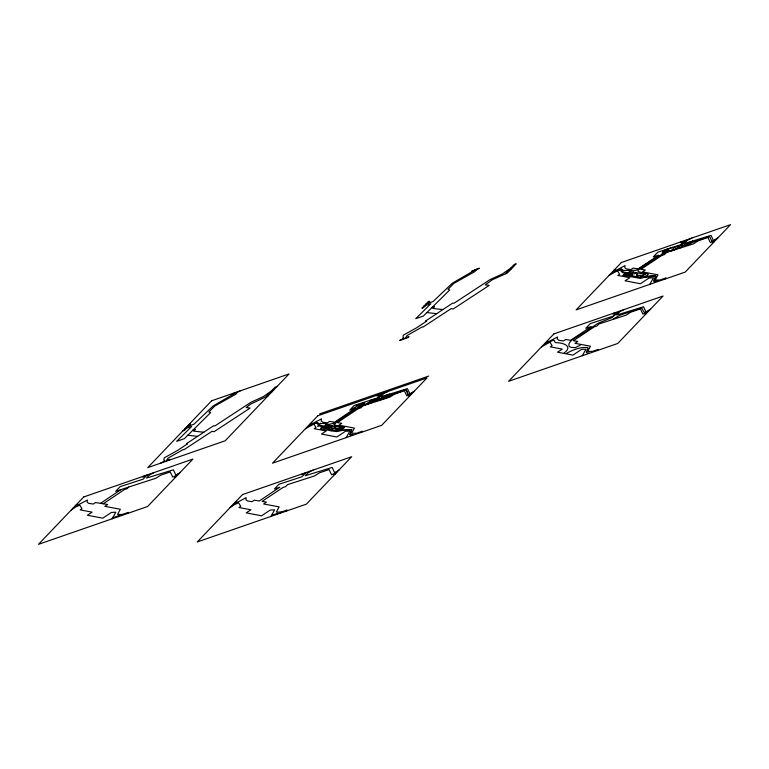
<?xml version="1.0" encoding="UTF-8"?>
<svg xmlns="http://www.w3.org/2000/svg" width="769" height="769" viewBox="0 0 769 769"><rect width="100%" height="100%" fill="white"/><g stroke="black" fill="none" stroke-linecap="round" stroke-linejoin="round"><path stroke-width="1.15" d="M635.521 276.532L636.617 276.225A17.754 4.172 -29.5 0 1 639.001 275.763L639.443 275.754A4.008 0.942 -29.5 0 1 639.683 275.773L640.019 275.898A62.116 14.601 -29.5 0 0 640.635 276.1L640.865 276.167A36.643 8.613 -29.5 0 0 641.135 276.234L644.768 276.878A26.348 6.19 -29.5 0 0 649.344 276.033L650.18 275.821A8.747 2.057 -29.5 0 1 650.959 275.658L651.122 275.629A11.285 2.653 -29.5 0 1 652.17 275.581L653.977 275.696A20.004 4.701 -29.5 0 0 654.525 275.677L655.217 275.619A6.431 1.509 -29.5 0 1 655.553 275.638L656.015 276.359L654.457 281.233A7.575 1.778 -29.5 0 0 655.121 281.329L656.515 281.118A12.919 3.038 -29.5 0 0 658.043 280.675A16.947 3.989 -29.5 0 1 657.072 281.002L654.15 281.656L653.477 280.954A35.422 8.334 -29.5 0 1 653.583 280.656L655.005 277.59A26.867 6.315 -29.5 0 0 655.159 277.128L655.275 276.59M636.742 274.764L636.674 275.215A4.633 1.086 -29.5 0 0 636.953 275.437L639.308 275.312A23.541 5.537 -29.5 0 1 640.567 275.36L640.731 275.379A13.804 3.249 -29.5 0 1 641.096 275.485L641.538 275.677A54.388 12.785 -29.5 0 0 642.048 275.888L645.008 276.446L647.287 275.389A3.153 0.74 -29.5 0 0 647.94 274.793A2.672 0.625 -29.5 0 0 648.161 274.504L648.152 274.091A8.603 2.019 -29.5 0 0 647.681 273.947L638.251 271.64L637.905 270.726A4.374 1.029 -29.5 0 1 638.799 269.756L663.657 253.261A19.033 4.479 -29.5 0 1 666.742 252.021L666.944 251.944A18.437 4.335 -29.5 0 1 670.145 250.982A24.416 5.739 -29.5 0 0 674.769 249.579L677.056 248.502A2.567 0.606 -29.5 0 0 677.585 248.195A2.999 0.702 -29.5 0 0 678.325 247.695L680.392 245.696A26.386 6.21 -29.5 0 1 681.526 244.532A29.059 6.834 -29.5 0 1 684.42 241.937L686.515 240.293M623.15 275.264L639.971 278.368A8.834 2.076 -29.5 0 0 640.798 278.282A10.199 2.403 -29.5 0 0 641.173 278.205L641.365 278.157A7.671 1.807 -29.5 0 0 641.904 278.013L642.74 277.753A10.468 2.461 -29.5 0 1 643.73 277.474A12.169 2.865 -29.5 0 1 644.134 277.388L644.278 277.359A6.267 1.471 -29.5 0 1 644.653 277.292L648.469 277.051A53.753 12.64 -29.5 0 0 650.661 276.773L651.843 276.561A34.615 8.142 -29.5 0 1 652.256 276.494L652.429 276.465A61.126 14.371 -29.5 0 1 653.304 276.35L655.025 276.273A4.499 1.057 -29.5 0 1 655.207 276.379A4.056 0.952 -29.5 0 1 655.275 276.542M166.133 461.256L167.959 458.218L183.205 449.557L183.926 449.73L212.071 431.294L214.022 431.717L250.127 408.06L246.167 407.522L250.204 404.35L268.275 395.679M405.234 338.581L407.061 335.544L422.306 326.883L423.027 327.056L451.172 308.619L453.124 309.042L489.219 285.386L485.268 284.847L492.141 279.868L507.377 273.005L516.191 263.786L514.23 264.459L510.751 268.102L502.407 273.956L490.161 279.541L454.027 303.246L452.768 303.034L425.459 321.096L426.593 321.173L416.567 327.815L403.254 335.226L403.004 337.495L403.908 337.822L402.408 339.562M112.111 518.815L115.85 512.202L111.361 512.462L102.786 518.171L87.406 515.24L92.145 512.154L80.13 509.876L81.947 508.703L79.813 505.175L72.997 508.203M270.899 516.432L274.629 509.828L270.15 510.087L261.575 515.797L246.186 512.865L250.934 509.78L238.919 507.502L240.735 506.329L238.601 502.801L231.777 505.819M237.083 392.526L235.862 394.209L214.859 405.994L208.899 412.021L210.639 412.626L184.32 438.695L176.639 441.358L191.741 426.411L184.935 428.718L186.463 428.189L184.358 430.39L182.83 430.919M476.174 269.852L474.963 271.534L453.96 283.319L448 289.346L449.74 289.951L423.421 316.021L415.741 318.683L430.842 303.736L424.036 306.043L425.565 305.514L423.45 307.715L421.921 308.244L428.102 301.784L429.631 301.256L427.526 303.457M163.307 462.236L164.806 460.496L163.903 460.17L164.153 457.901L177.466 450.49L187.492 443.848L186.358 443.771L213.667 425.709L214.926 425.92L251.069 402.216L263.315 396.631L271.649 390.777L275.129 387.134L277.09 386.461M382.106 393.92L381.116 395.199A5.575 1.307 -29.5 0 1 379.53 396.583L373.215 401.956L358.258 407.474A9.228 2.172 -29.5 0 0 356.22 408.627L350.626 412.357A35.278 8.296 -29.5 0 1 348.78 413.626L342.887 417.567A36.633 8.613 -29.5 0 0 341.369 418.576L335.236 423.094A6.902 1.625 -29.5 0 0 334.477 424.075L334.621 425.036L336.178 425.44A58.857 13.842 -29.5 0 1 336.966 425.622L337.706 425.834A74.785 17.581 -29.5 0 0 338.485 426.036L339.59 426.266A44.804 10.535 -29.5 0 1 340.321 426.478L341.205 426.795A19.283 4.537 -29.5 0 0 342.109 426.92L344.666 427.199L342.801 428.881A2.451 0.577 -29.5 0 1 341.244 429.583L334.89 428.593A61.77 14.524 -29.5 0 0 333.996 428.487L330.814 429.237M234.785 393.324L213.148 405.945L193.99 424.2L186.896 426.66M473.887 270.65L452.239 283.271L433.091 301.525L425.997 303.986M382.01 394.036L379.127 397.852A8.449 1.99 -29.5 0 0 378.992 398.246L378.973 398.477A33.769 7.94 -29.5 0 0 379.059 399.111L380.415 399.803L385.529 398.15A2.615 0.615 -29.5 0 0 387.009 397.304L388.412 396.419A3.605 0.846 -29.5 0 1 389.393 395.872L398.294 392.45M618.584 311.964L611.98 317.587L599.474 322.682A7.421 1.749 -29.5 0 0 597.83 323.489L590.602 328.084A85.84 20.186 -29.5 0 1 588.746 329.334C585.42 333.765 565.58 340.013 569.291 346.483A82.1 19.302 -29.5 0 0 571.156 347.377L575.375 347.626L580.595 344.964M318.145 426.084L317.674 426.257L318.116 426.007M328.171 425.593L328.671 425.401L328.219 425.661M331.679 426.276L332.179 426.084M333.89 426.478L333.727 426.584M331.948 429.208L331.477 429.371L331.92 429.131M351.75 408.743L352.26 408.55M358.441 406.676C367.524 404.504 366.073 398.775 358.815 406.349M368.293 403.408L373.167 401.735L375.628 399.361L370.35 401.072L367.976 403.36L368.764 403.148M372.109 402.168L371.629 402.331L372.071 402.091M374.926 401.283L375.426 401.091M381.462 399.159L385.077 397.823L387.249 395.622L383.356 396.871L380.982 399.159L382.049 398.957M384.26 396.448L384.769 396.246M384.856 398.082L385.317 397.823L384.904 398.15M74.641 507.627L71.354 509.924M74.651 506.473L77.938 504.176L76.294 504.743M176.178 475.646L172.746 477.078L170.276 471.964L160.779 475.136L155.79 478.289L128.721 487.037L127.173 488.651L124.318 489.632L103.277 503.782M188.424 426.132L190.529 423.93L189.001 424.459M143.707 476.155L142.813 477.088L147.312 474.906L143.14 479.164L120.137 486.642L115.648 491.343L128.721 487.037M160.49 463.217L164.268 461.227M150.666 473.742L146.514 478.087L173.371 469.821L175.793 474.934L177.514 474.242M154.271 472.493L149.772 474.675M168.949 460.285L169.911 459.276L167.094 460.247M233.17 393.324L232.373 394.161L235.948 392.363M118.051 516.749L119.195 515.547L113.264 517.604M237.438 391.844L236.65 392.68L240.216 390.883M121.233 515.643L122.386 514.442L128.327 512.385L127.173 513.586M266.314 396.362L269.784 392.728L271.755 392.046M233.43 505.252L230.133 507.55M233.43 504.089L236.727 501.801L235.083 502.368M475.05 269.688L471.474 271.486L479.318 268.208L475.742 269.996L476.54 269.169M302.496 473.781L301.602 474.713L306.1 472.531L301.929 476.79L278.926 484.268L274.437 488.969L279.81 487.2L259.297 500.975L254.279 500.177L252.078 501.676L247.56 500.994L245.926 499.783L246.195 497.649L235.083 503.522M377.781 394.978L376.887 395.91L380.453 394.67L377.214 397.996L354.211 405.465L349.722 410.165L355.095 408.397L334.582 422.171L329.565 421.374L327.363 422.873L322.836 422.2L321.211 420.979L321.48 418.855L310.368 424.719L312.012 422.998L310.368 423.565M309.446 471.368L305.303 475.703L332.16 467.446L334.582 472.56L336.303 471.868M313.05 470.119L308.552 472.301M388.335 391.315L383.837 393.497L380.588 396.91L407.445 388.643L409.867 393.757L414.356 391.123M346.185 437.638L349.914 431.024L345.435 431.284L336.86 436.994L321.471 434.062L326.219 430.976L314.204 428.698L316.021 427.526L313.887 423.998L305.418 428.746M505.416 273.687L508.886 270.054L510.847 269.371M276.84 514.374L277.984 513.173L272.043 515.23M280.022 513.269L281.175 512.067L287.116 510.01L285.962 511.212M361.247 432.409L362.391 431.207L356.46 433.264L351.616 433.264L354.394 428.073L338.908 425.18L341.744 423.306L337.351 422.614L358.085 408.781L360.94 407.801L362.785 405.859L389.854 397.112L394.853 393.968L404.35 390.787L406.82 395.9L410.242 394.468L408.877 395.91L410.233 395.429M665.387 249.771L680.786 244.725L684.035 241.399L680.459 242.639L681.353 241.706M613.854 313.108L612.96 314.04L616.527 312.8L613.287 316.117L590.284 323.595L585.795 328.296L591.169 326.527L570.656 340.302L565.638 339.504L563.437 341.003L558.909 340.321L557.285 339.11L557.554 336.976L546.442 342.849L548.086 341.128L546.442 341.696M691.917 238.044L687.419 240.226L684.16 243.638L711.017 235.372L713.44 240.486L717.929 237.852M624.409 309.446L619.91 311.628L616.661 315.04L643.518 306.773L645.941 311.887L650.43 309.253M649.757 284.367L653.496 277.753L649.007 278.013L640.433 283.723L625.053 280.791L629.792 277.705L617.776 275.427L619.593 274.254L617.459 270.726L608.99 275.475M582.258 355.768L585.988 349.155L581.508 349.414L572.934 355.124L557.544 352.192L562.293 349.107L550.277 346.829L552.094 345.656L549.96 342.128L541.491 346.877M664.82 279.137L665.973 277.936L660.033 279.993L655.188 279.993L657.966 274.802L642.48 271.909L645.326 270.034L640.923 269.342L661.657 255.51L664.512 254.529L666.367 252.588L693.436 243.84L698.425 240.697L707.922 237.515L710.393 242.629L713.824 241.197L712.45 242.639L713.815 242.158M597.321 350.539L598.465 349.337L592.534 351.395L587.689 351.395L590.467 346.204L574.981 343.31L577.817 341.436L573.424 340.734L594.158 326.912L597.013 325.931L598.859 323.989L625.928 315.242L630.926 312.089L640.423 308.917L642.894 314.031L646.316 312.599L644.951 314.031L646.306 313.56M661.965 253.328C672.058 250.857 668.857 245.801 662.436 253.088M668.29 249.473L668.184 249.56M352.221 409.098C356.903 405.003 375.128 399.88 356.537 408.522A5.373 1.259 -29.5 0 0 354.884 409.454L352.51 411.04M692.609 240.947L692.446 241.351A6.911 1.625 -29.5 0 1 692.542 241.629L691.716 242.562L688.505 243.552A25.204 5.931 -29.5 0 0 685.419 244.59L682.007 245.696A2.72 0.634 -29.5 0 1 681.776 245.503L682.353 244.484A7.507 1.769 -29.5 0 1 682.651 244.119L686.4 240.409M356.864 404.859L356.239 405.782L364.804 403.619L362.362 405.772L353.577 410.396A30.885 7.267 -29.5 0 1 352.048 411.444L350.568 412.444A59.674 14.034 -29.5 0 0 349.088 413.434L334.313 423.911A5.96 1.403 -29.5 0 0 333.938 424.68L335.505 425.42A54.926 12.919 -29.5 0 1 336.293 425.584L337.235 425.843A51.965 12.217 -29.5 0 0 337.976 426.007L339.062 426.18A65.471 15.399 -29.5 0 1 339.869 426.334L341.109 426.641A37.133 8.728 -29.5 0 0 341.878 426.757C346.886 427.304 340.321 430.794 338.168 429.025A79.861 18.783 -29.5 0 0 337.485 428.833L329.911 427.497L327.046 428.554M674.932 247.224C689.591 241.062 662.609 257.471 674.73 247.31M613.201 319.029L620.15 315.184L641.25 308.033A3.432 0.807 -29.5 0 1 641.702 307.965L644.259 312.493L647.546 311.724M355.172 407.58L355.432 407.589M389.729 394.103C387.845 394.459 377.387 398.996 384.365 397.333M320.692 423.21L320.558 423.123M332.727 426.237L330.651 427.16L327.296 427.141A77.707 18.273 -29.5 0 1 326.248 426.987C323.864 425.074 317.27 429.265 322.605 429.304A23.964 5.633 -29.5 0 1 323.461 429.39L324.71 429.698A51.158 12.025 -29.5 0 0 325.498 429.861L326.921 430.034A90.713 21.33 -29.5 0 1 328.017 430.198L330.872 430.775M351.769 411.617L351.145 412.049A44.727 10.516 -29.5 0 1 349.251 413.347L347.328 414.626M374.07 399.63L373.1 400.745L376.599 398.823L367.515 403.11A2.567 0.606 -29.5 0 0 366.88 403.571L366.428 404.167L374.83 401.053A2.989 0.702 -29.5 0 1 375.666 400.62L377.435 399.938A8.286 1.951 -29.5 0 1 378.531 399.659A7.853 1.846 -29.5 0 1 379.396 399.553L379.819 399.572M100.508 503.349L121.021 489.574M341.023 418.845L344.637 416.394A55.128 12.967 -29.5 0 1 346.396 415.212L346.982 414.818M564.244 352.904C573.53 346.069 562.831 342.561 555.756 342.676A29.001 6.815 -29.5 0 1 554.66 341.455L554.622 341.119A25.098 5.902 -29.5 0 0 554.449 340.677L553.555 340.292A3.259 0.769 -29.5 0 0 552.796 340.456L545.067 343.964M339.177 420.057L340.407 419.249M338.831 420.287L334.409 422.844A6.537 1.538 -29.5 0 1 332.814 423.536L328.988 424.305L323.009 423.363A12.016 2.826 -29.5 0 0 322.096 423.469L319.087 423.863L317.299 422.373L308.869 425.824L316.069 422.787L317.213 423.258A19.84 4.662 -29.5 0 0 317.376 423.556L318.635 425.295M374.388 399.572L376.406 398.669L370.187 400.495M566.532 353.327C572.818 349.943 580.528 346.684 587.699 347.559A13.621 3.201 -29.5 0 1 587.92 348.472L586.266 352.058A12.698 2.989 -29.5 0 0 586.699 352.76L589.025 352.942M329.199 429.015L330.132 427.91L326.652 427.324M329.43 425.565L326.623 426.401A20.071 4.72 -29.5 0 0 326.21 426.334L324.826 426.189M336.063 426.997L334.025 428.391L335.207 428.833A23.137 5.441 -29.5 0 1 335.678 428.891L337.11 429.208A35.114 8.257 -29.5 0 1 337.62 429.362L338.206 429.592A46.467 10.929 -29.5 0 0 339.1 429.881L340.119 430.082A55.147 12.967 -29.5 0 0 341.417 430.217L342.118 430.256A47.274 11.112 -29.5 0 0 344.916 430.14L346.04 429.996M411.434 393.468L410.098 394.103A3.768 0.884 -29.5 0 1 408.358 394.584L407.791 394.237L408.291 394.593A3.595 0.846 -29.5 0 0 409.617 394.276M673.086 247.243L657.783 252.194L653.294 256.894L658.668 255.125L638.155 268.9L633.137 268.102L630.945 269.602L626.418 268.929L624.784 267.708L625.053 265.584L613.941 271.447L615.585 269.727L613.941 270.294M334.957 473.271L331.535 474.704L329.065 469.59L319.568 472.762L314.569 475.915L287.51 484.662L285.655 486.594L282.8 487.584L262.066 501.407L266.459 502.109L263.623 503.983L279.109 506.877L276.331 512.067L281.175 512.067M76.294 505.896L87.406 500.023L87.137 502.157L88.771 503.368L93.299 504.051L95.491 502.551L107.679 504.483L104.834 506.358L120.32 509.251L117.542 514.442L122.386 514.442M401.841 391.075L402.581 390.796A9.19 2.163 -29.5 0 1 404.177 390.258L404.744 390.008A6.825 1.605 -29.5 0 1 405.84 389.873L406.859 390.835A47.169 11.093 -29.5 0 0 407.032 391.286L407.253 391.729A50.091 11.775 -29.5 0 1 407.387 392.075L407.743 393.276A28.222 6.633 -29.5 0 1 407.781 393.67L407.791 394.189L406.349 390.402A7.94 1.865 -29.5 0 0 404.571 390.066M401.485 391.219L399.813 391.873M398.755 392.161L404.407 390.094M397.467 392.651L399.082 392.152M397.458 392.767L379.559 399.034A3.489 0.817 -29.5 0 0 378.627 399.534L377.502 400.264A5.95 1.403 -29.5 0 0 376.06 401.408M665.089 250.165C655.909 254.693 677.768 245.936 665.521 252.866A17.85 4.201 -29.5 0 1 661.994 254.866L658.764 256.404A8.363 1.971 -29.5 0 0 656.841 257.317L636.232 270.303L623.524 270.457L621.217 268.766L614.623 271.428A8.478 1.99 -29.5 0 1 612.662 272.111A7.44 1.749 -29.5 0 0 614.623 271.678A6.2 1.461 -29.5 0 0 615.46 271.361L618.526 270.14L620.093 270.467A79.226 18.629 -29.5 0 1 621.881 271.822L622.323 272.216M510.751 268.102L512.712 267.42M431.803 307.629L434.437 306.716L432.745 308.475L442.906 309.561M403.369 338.552L399.592 340.542L408.041 337.61L409.012 336.601L406.195 337.572M271.649 390.777L273.62 390.094M192.702 430.304L195.336 429.39L193.644 431.149L203.804 432.236M319.587 413.914L428.746 376.06M180.282 472.301L177.303 474.463L178.668 473.992M177.793 474.915L174.803 477.078L176.168 476.607M339.071 469.926L336.091 472.089L337.447 471.618M336.572 472.531L333.592 474.704L334.957 474.233M384.788 397.198L387.884 396.448L387.009 397.304A3.316 0.779 -29.5 0 1 385.961 397.909L380.213 399.62M308.869 425.824L311.58 424.69A16.159 3.797 -29.5 0 0 312.57 424.305L313.05 424.103A8.132 1.913 -29.5 0 0 314.031 423.671L317.049 422.575L319.491 424.892A35.557 8.363 -29.5 0 0 320.144 425.247L320.933 425.517A28.453 6.69 -29.5 0 0 321.73 425.69L322.173 425.747A35.614 8.372 -29.5 0 1 322.596 425.815L324.71 426.18M707.98 236.929L707.74 236.987A9.19 2.163 -29.5 0 0 706.153 237.525L683.132 245.763A3.489 0.817 -29.5 0 0 682.199 246.263A3.768 0.884 -29.5 0 0 681.488 246.705L680.325 247.551A7.546 1.778 -29.5 0 0 679.402 248.377M346.261 429.967L351.606 429.496A5.335 1.259 -29.5 0 1 351.817 429.708L349.895 434.687L352.981 434.648L350.424 434.918A6.267 1.471 -29.5 0 1 349.943 434.745L350.472 432.899A59.069 13.89 -29.5 0 0 350.77 432.293C353.923 427.468 346.223 430.621 343.647 430.188A21.772 5.123 -29.5 0 0 342.378 430.38L337.639 431.428A19.869 4.672 -29.5 0 1 336.438 431.563L331.131 430.832M708.143 236.794A7.94 1.865 -29.5 0 1 709.912 237.14L711.863 241.322M426.872 312.57L436.705 313.665M187.771 435.244L197.604 436.34M326.373 427.295L319.769 426.113A32.154 7.555 -29.5 0 1 318.606 425.305M620.9 269.458L620.833 269.429A23.32 5.479 -29.5 0 0 620.621 269.371L620.266 269.323A3.432 0.807 -29.5 0 0 619.391 269.486A2.845 0.673 -29.5 0 0 618.824 269.698L616.863 270.611A8.94 2.105 -29.5 0 1 612.691 272.091M621.756 270.352L621.727 270.246A18.783 4.422 -29.5 0 0 620.948 269.429M715.189 240.111A5.892 1.384 -29.5 0 1 713.18 241.024M713.19 241.005A3.595 0.846 -29.5 0 1 711.863 241.322M632.483 275.879A13.208 3.105 -29.5 0 0 631.022 274.331L623.159 272.822A33.096 7.786 -29.5 0 1 622.332 272.216M636.482 272.812A3.643 0.856 -29.5 0 1 634.877 273.62A2.692 0.634 -29.5 0 1 634.31 273.812L626.216 273.418A2.211 0.519 -29.5 0 0 625.591 273.639A2.288 0.538 -29.5 0 0 623.015 275.302M633.541 272.091A3.874 0.913 -29.5 0 1 631.387 273.082L626.283 272.572A28.713 6.748 -29.5 0 0 625.812 272.486L625.226 272.409A39.065 9.19 -29.5 0 1 624.812 272.322L623.938 272.053A56.57 13.304 -29.5 0 1 623.582 271.909L623.034 271.659A37.489 8.815 -29.5 0 1 621.727 270.428M636.77 274.744A7.507 1.769 -29.5 0 1 637.501 273.706M411.607 393.382A5.892 1.384 -29.5 0 1 409.608 394.295M684.554 245.859C693.792 244.1 691.225 238.851 684.564 245.82M329.939 425.92L330.43 425.738L329.959 425.901M342.224 428.333L342.253 428.295M378.252 400.197L378.742 400.024L378.271 400.188M83.744 496.947L38.45 544.356L147.61 506.502L192.904 459.093L83.744 496.947M211.6 400.803L147.754 467.629L225.192 440.772L289.038 373.945L211.6 400.803M242.533 494.573L197.239 541.982L306.398 504.128L351.693 456.719L242.533 494.573M317.818 415.769L272.524 463.178L381.684 425.324L426.978 377.915L317.818 415.769M621.39 262.498L576.096 309.907L685.256 272.053L730.55 224.644L621.39 262.498M553.891 333.9L508.597 381.309L617.757 343.455L663.051 296.046L553.891 333.9M322.576 427.045L321.529 427.727L337.101 430.823L338.129 430.15L337.005 429.929L339.677 428.179L341.83 427.727L326.258 424.632L325.249 425.295L326.344 425.517L323.662 427.256L322.576 427.045M626.158 273.774L625.101 274.456L640.673 277.551L641.702 276.878L640.577 276.657L643.249 274.908L645.412 274.456L629.84 271.361L628.831 272.024L629.917 272.245L627.244 273.985L626.158 273.774"/></g></svg>
